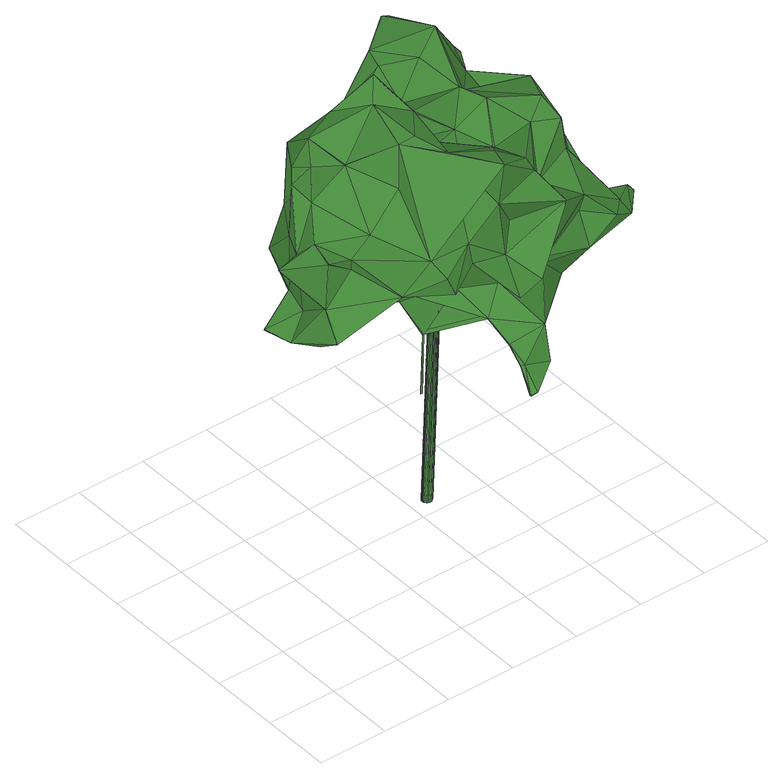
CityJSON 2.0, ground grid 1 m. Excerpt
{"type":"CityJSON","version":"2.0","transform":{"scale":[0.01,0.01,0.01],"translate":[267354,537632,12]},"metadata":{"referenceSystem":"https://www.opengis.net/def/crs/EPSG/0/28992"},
"CityObjects":{
"tree1":{"type":"SolitaryVegetationObject","attributes":{"gtid":478,"crown_width_m":4.16,"crown_median_z":17.36,"crown_r50_m":0.238,"crown_porosity":0.916,"trunk_H_m":4.45,"trunk_DBH_m":0.136,"trunk_radius_m":0.0681,"trunk_base_height_m":12.91,"original_gtid":"542"},"geometry":[{"type":"Solid","lod":"3","boundaries":[[[[0,1,2]],[[3,4,5]],[[6,7,8]],[[9,10,11]],[[12,13,14]],[[15,16,17]],[[18,14,13]],[[19,9,11]],[[5,20,3]],[[8,21,22]],[[23,21,8]],[[24,25,26]],[[27,28,29]],[[3,20,30]],[[31,32,33]],[[34,35,36]],[[37,38,39]],[[40,41,42]],[[43,44,30]],[[45,46,19]],[[45,47,46]],[[48,49,50]],[[51,52,53]],[[54,55,1]],[[1,56,48]],[[57,58,59]],[[60,40,42]],[[61,62,63]],[[64,65,66]],[[67,68,69]],[[1,48,54]],[[8,70,47]],[[71,72,73]],[[74,75,76]],[[39,38,77]],[[17,16,78]],[[79,58,61]],[[61,58,80]],[[80,58,57]],[[74,76,71]],[[31,81,82]],[[83,41,40]],[[18,13,84]],[[8,81,70]],[[42,69,60]],[[45,85,86]],[[87,88,89]],[[90,91,92]],[[83,40,60]],[[12,15,17]],[[93,94,79]],[[95,96,66]],[[97,98,99]],[[45,86,47]],[[100,99,101]],[[102,65,95]],[[48,50,54]],[[69,103,60]],[[92,60,103]],[[104,34,105]],[[106,107,108]],[[109,106,108]],[[22,110,32]],[[33,32,110]],[[111,112,42]],[[108,113,109]],[[29,93,114]],[[60,115,83]],[[60,92,115]],[[88,38,89]],[[116,14,117]],[[68,103,69]],[[103,118,92]],[[61,119,109]],[[2,56,0]],[[120,55,121]],[[100,122,123]],[[100,123,124]],[[4,125,126]],[[118,127,128]],[[1,0,56]],[[129,130,131]],[[132,133,134]],[[135,57,59]],[[136,57,135]],[[18,108,107]],[[132,137,138]],[[132,138,107]],[[139,140,141]],[[142,16,15]],[[143,133,132]],[[26,133,143]],[[27,29,114]],[[144,22,145]],[[146,34,104]],[[71,147,74]],[[148,74,147]],[[30,97,99]],[[149,76,150]],[[106,132,107]],[[151,134,133]],[[26,134,151]],[[152,153,154]],[[152,154,155]],[[124,36,35]],[[124,123,105]],[[124,105,36]],[[12,17,13]],[[156,157,37]],[[158,35,146]],[[34,146,35]],[[110,159,33]],[[85,160,147]],[[161,162,95]],[[163,71,73]],[[11,45,19]],[[26,25,134]],[[54,164,55]],[[165,129,166]],[[70,81,33]],[[31,33,81]],[[131,166,129]],[[114,93,122]],[[167,168,169]],[[33,159,70]],[[76,170,150]],[[76,75,170]],[[101,171,100]],[[122,100,171]],[[129,172,130]],[[37,89,38]],[[59,26,173]],[[69,112,67]],[[80,57,136]],[[174,5,126]],[[131,172,166]],[[158,100,124]],[[174,96,95]],[[59,58,120]],[[175,87,89]],[[166,172,165]],[[165,172,129]],[[136,176,177]],[[136,177,80]],[[24,121,55]],[[63,62,177]],[[120,121,59]],[[37,96,156]],[[37,66,96]],[[61,80,62]],[[80,177,62]],[[61,63,119]],[[178,10,15]],[[127,43,128]],[[179,180,181]],[[87,182,149]],[[87,149,88]],[[89,183,175]],[[81,7,82]],[[184,148,185]],[[184,185,139]],[[86,186,187]],[[53,52,131]],[[159,52,113]],[[59,121,26]],[[43,188,128]],[[189,190,191]],[[93,79,53]],[[75,74,148]],[[180,179,139]],[[192,175,193]],[[156,126,194]],[[43,127,44]],[[190,115,91]],[[45,160,85]],[[71,163,85]],[[163,86,85]],[[63,135,119]],[[82,32,31]],[[109,51,61]],[[161,195,24]],[[196,195,197]],[[197,195,161]],[[198,199,41]],[[6,22,32]],[[6,32,82]],[[84,108,18]],[[200,39,64]],[[109,173,106]],[[85,147,71]],[[194,125,183]],[[194,183,156]],[[84,78,46]],[[84,46,70]],[[117,14,18]],[[201,140,202]],[[39,14,116]],[[203,204,205]],[[187,145,23]],[[163,186,86]],[[206,55,207]],[[75,148,184]],[[158,124,35]],[[101,99,171]],[[114,122,171]],[[170,75,184]],[[190,208,209]],[[210,209,208]],[[210,208,190]],[[104,93,146]],[[93,104,122]],[[105,34,36]],[[122,104,123]],[[123,104,105]],[[200,37,39]],[[24,26,121]],[[93,110,146]],[[131,110,93]],[[71,76,153]],[[153,152,72]],[[141,170,184]],[[141,184,139]],[[24,55,162]],[[24,162,161]],[[95,162,50]],[[37,157,89]],[[106,173,132]],[[29,28,93]],[[96,126,156]],[[41,199,42]],[[180,185,211]],[[139,185,180]],[[211,10,178]],[[38,88,149]],[[153,76,149]],[[153,149,182]],[[174,50,49]],[[174,49,5]],[[87,154,182]],[[119,135,59]],[[109,119,59]],[[196,197,212]],[[110,131,159]],[[118,44,127]],[[3,213,111]],[[71,153,72]],[[167,193,175]],[[187,186,214]],[[86,187,47]],[[210,215,209]],[[4,111,125]],[[3,111,4]],[[167,169,193]],[[90,128,203]],[[212,64,117]],[[117,64,116]],[[51,79,61]],[[78,13,17]],[[84,13,78]],[[216,192,125]],[[8,22,6]],[[187,23,47]],[[217,145,218]],[[9,15,10]],[[141,77,170]],[[120,94,207]],[[150,38,149]],[[219,192,87]],[[175,192,219]],[[175,219,87]],[[4,126,5]],[[118,103,44]],[[46,47,70]],[[200,66,37]],[[201,14,140]],[[220,98,97]],[[81,8,7]],[[221,30,99]],[[221,99,100]],[[137,132,134]],[[137,134,25]],[[30,20,97]],[[97,20,220]],[[22,222,110]],[[158,221,100]],[[118,90,92]],[[23,8,47]],[[171,27,114]],[[92,91,115]],[[118,128,90]],[[178,12,181]],[[178,181,180]],[[1,206,2]],[[209,218,214]],[[217,218,209]],[[48,56,223]],[[25,196,137]],[[110,222,146]],[[146,222,158]],[[11,211,160]],[[95,50,174]],[[163,224,190]],[[202,139,179]],[[145,217,144]],[[194,126,125]],[[141,39,77]],[[28,94,93]],[[46,78,19]],[[142,19,16]],[[78,16,19]],[[70,159,84]],[[202,140,139]],[[12,14,181]],[[59,173,109]],[[18,212,117]],[[196,212,18]],[[67,112,68]],[[30,68,112]],[[218,187,214]],[[199,216,42]],[[111,42,216]],[[157,183,89]],[[125,111,216]],[[145,187,218]],[[42,112,69]],[[195,196,25]],[[30,112,3]],[[24,195,25]],[[128,188,203]],[[222,203,188]],[[222,188,158]],[[15,12,178]],[[43,30,221]],[[163,190,186]],[[102,95,66]],[[160,45,11]],[[216,199,155]],[[216,155,87]],[[221,188,43]],[[206,207,2]],[[131,130,159]],[[217,225,144]],[[163,73,224]],[[226,20,49]],[[5,49,20]],[[174,126,96]],[[142,15,9]],[[19,142,9]],[[1,55,206]],[[22,21,145]],[[23,145,21]],[[215,205,217]],[[204,203,225]],[[116,64,39]],[[200,64,66]],[[141,140,39]],[[180,211,178]],[[153,182,154]],[[84,159,108]],[[56,2,98]],[[198,73,155]],[[20,227,220]],[[220,227,98]],[[199,198,155]],[[72,155,73]],[[27,94,28]],[[27,207,94]],[[38,170,77]],[[150,170,38]],[[148,147,160]],[[216,87,192]],[[64,212,65]],[[161,65,197]],[[173,26,143]],[[173,143,132]],[[82,7,6]],[[197,65,212]],[[102,66,65]],[[51,113,52]],[[130,52,159]],[[109,113,51]],[[51,53,79]],[[198,191,73]],[[41,191,198]],[[189,191,41]],[[156,183,157]],[[209,186,190]],[[214,186,209]],[[183,192,169]],[[192,183,125]],[[41,83,189]],[[190,189,115]],[[83,115,189]],[[18,137,196]],[[107,137,18]],[[192,193,169]],[[138,137,107]],[[209,215,217]],[[155,154,87]],[[103,68,44]],[[30,44,68]],[[95,65,161]],[[91,210,190]],[[90,210,91]],[[203,210,90]],[[2,171,98]],[[181,14,201]],[[11,10,211]],[[50,164,54]],[[222,22,225]],[[222,225,203]],[[217,204,225]],[[144,225,22]],[[210,203,215]],[[215,203,205]],[[53,131,93]],[[159,113,108]],[[99,98,171]],[[205,204,217]],[[211,185,160]],[[179,181,201]],[[148,160,185]],[[179,201,202]],[[14,39,140]],[[98,223,56]],[[98,227,223]],[[26,228,133]],[[151,133,228]],[[151,228,26]],[[158,229,221]],[[188,229,158]],[[188,221,229]],[[230,48,223]],[[230,223,20]],[[227,20,223]],[[155,72,152]],[[55,120,207]],[[171,207,27]],[[2,207,171]],[[226,49,230]],[[226,230,20]],[[49,48,230]],[[172,52,130]],[[172,131,52]],[[191,224,73]],[[112,213,3]],[[112,111,213]],[[58,79,94]],[[120,58,94]],[[191,190,224]],[[183,169,168]],[[183,168,175]],[[167,175,168]],[[177,176,231]],[[55,164,162]],[[50,162,164]],[[63,177,231]],[[135,63,231]],[[135,231,136]],[[176,136,231]],[[232,233,234]],[[232,234,235]],[[235,234,236]],[[235,236,237]],[[234,233,238]],[[234,238,236]],[[236,238,239]],[[236,239,237]],[[238,233,240]],[[238,240,239]],[[239,240,241]],[[239,241,237]],[[240,233,242]],[[240,242,241]],[[241,242,243]],[[241,243,237]],[[242,233,244]],[[242,244,243]],[[243,244,245]],[[243,245,237]],[[244,233,246]],[[244,246,245]],[[245,246,247]],[[245,247,237]],[[246,233,248]],[[246,248,247]],[[247,248,249]],[[247,249,237]],[[248,233,250]],[[248,250,249]],[[249,250,251]],[[249,251,237]],[[250,233,252]],[[250,252,251]],[[251,252,253]],[[251,253,237]],[[252,233,254]],[[252,254,253]],[[253,254,255]],[[253,255,237]],[[254,233,256]],[[254,256,255]],[[255,256,257]],[[255,257,237]],[[256,233,258]],[[256,258,257]],[[257,258,259]],[[257,259,237]],[[258,233,260]],[[258,260,259]],[[259,260,261]],[[259,261,237]],[[260,233,262]],[[260,262,261]],[[261,262,263]],[[261,263,237]],[[262,233,264]],[[262,264,263]],[[263,264,265]],[[263,265,237]],[[264,233,266]],[[264,266,265]],[[265,266,267]],[[265,267,237]],[[266,233,268]],[[266,268,267]],[[267,268,269]],[[267,269,237]],[[268,233,270]],[[268,270,269]],[[269,270,271]],[[269,271,237]],[[270,233,272]],[[270,272,271]],[[271,272,273]],[[271,273,237]],[[272,233,274]],[[272,274,273]],[[273,274,275]],[[273,275,237]],[[274,233,276]],[[274,276,275]],[[275,276,277]],[[275,277,237]],[[276,233,278]],[[276,278,277]],[[277,278,279]],[[277,279,237]],[[278,233,280]],[[278,280,279]],[[279,280,281]],[[279,281,237]],[[280,233,232]],[[280,232,281]],[[281,232,235]],[[281,235,237]]]]}]}
},
"vertices":[
[581,140,501],[547,101,506],[562,164,462],[503,245,653],[478,192,668],[487,164,645],[275,321,412],[254,334,391],[231,311,402],[82,239,468],[128,221,485],[138,261,489],[109,130,498],[170,161,511],[186,99,553],[92,200,466],[109,214,460],[117,173,464],[243,134,510],[138,262,487],[521,202,580],[228,290,406],[270,274,447],[195,345,472],[402,92,505],[369,93,523],[402,94,506],[502,217,450],[461,170,495],[502,217,452],[502,277,576],[284,346,398],[284,321,405],[284,321,403],[422,329,391],[442,318,408],[423,330,390],[327,75,706],[238,171,722],[217,81,605],[405,413,690],[351,371,689],[426,336,712],[430,265,581],[454,317,611],[150,316,514],[174,250,466],[193,345,471],[538,113,524],[489,158,601],[476,105,567],[356,144,408],[310,212,364],[360,203,429],[511,84,532],[479,98,487],[573,142,512],[402,79,360],[409,113,382],[402,90,411],[415,414,685],[364,112,382],[360,84,368],[359,84,370],[280,87,598],[339,88,552],[330,90,634],[480,354,634],[475,355,618],[473,359,643],[228,289,404],[190,330,650],[268,295,639],[277,331,627],[143,263,676],[150,233,692],[171,264,707],[229,160,664],[154,224,462],[377,151,412],[402,80,359],[254,334,389],[282,354,400],[404,414,689],[218,209,461],[192,339,547],[208,366,492],[307,229,704],[264,172,722],[289,138,705],[374,333,602],[363,375,602],[405,398,591],[404,217,415],[464,137,432],[421,71,606],[389,94,655],[498,263,500],[535,178,473],[515,272,498],[489,298,480],[547,277,466],[368,117,573],[452,358,609],[433,278,416],[423,328,389],[315,221,477],[262,167,525],[273,213,448],[355,143,410],[312,239,428],[410,260,667],[464,323,632],[359,202,430],[471,226,405],[390,410,593],[224,58,588],[235,55,561],[393,329,608],[364,112,384],[465,135,431],[463,135,432],[460,265,408],[451,304,404],[444,319,407],[406,210,688],[446,173,653],[420,294,603],[375,272,587],[307,215,271],[308,212,364],[309,214,363],[359,200,526],[418,165,574],[363,117,559],[362,79,373],[360,51,349],[334,107,550],[301,158,571],[121,190,612],[143,146,604],[184,160,614],[82,240,466],[419,211,505],[249,212,505],[223,272,506],[432,278,418],[180,284,619],[135,253,659],[261,251,723],[194,221,681],[403,91,517],[273,252,707],[228,293,703],[279,273,746],[330,283,671],[384,104,670],[343,114,696],[453,289,464],[282,225,421],[136,259,575],[361,44,530],[403,89,517],[235,359,576],[474,113,538],[308,215,270],[308,216,271],[289,131,621],[340,126,631],[356,196,606],[193,220,681],[509,228,447],[309,214,271],[386,162,440],[426,134,594],[287,209,682],[352,53,345],[351,55,346],[113,159,534],[110,150,610],[75,203,586],[113,157,534],[279,272,748],[379,163,653],[151,233,636],[119,223,576],[237,358,576],[209,364,492],[368,231,546],[363,375,604],[308,394,601],[305,372,620],[361,216,657],[273,204,641],[381,163,652],[354,61,515],[328,81,518],[315,29,532],[342,342,687],[385,315,696],[289,137,703],[148,152,583],[111,149,611],[333,294,554],[316,213,554],[306,228,610],[519,116,511],[533,177,471],[305,372,618],[254,328,577],[330,305,581],[119,223,574],[283,83,568],[461,238,611],[240,339,560],[271,267,621],[395,249,686],[234,247,548],[224,305,541],[307,229,702],[485,187,542],[468,270,504],[331,254,526],[537,156,512],[304,372,619],[329,254,528],[488,159,600],[524,160,505],[460,123,549],[461,258,484],[507,147,517],[352,54,347],[332,225,91],[325,225,91],[332,227,91],[339,213,536],[339,215,536],[332,213,536],[331,228,91],[338,217,536],[330,230,91],[337,218,536],[329,231,91],[336,219,536],[327,232,91],[334,220,536],[325,232,91],[332,220,536],[323,232,91],[330,220,536],[322,231,91],[329,219,536],[320,230,91],[327,218,536],[319,229,91],[326,217,536],[318,227,91],[326,215,536],[318,225,91],[325,214,536],[318,223,91],[326,212,536],[319,222,91],[326,210,536],[320,220,91],[327,209,536],[322,219,91],[328,207,536],[323,219,91],[330,207,536],[325,218,91],[332,206,536],[327,218,91],[334,207,536],[328,219,91],[335,207,536],[330,220,91],[337,208,536],[331,221,91],[338,210,536],[332,223,91],[339,211,536]
]}
